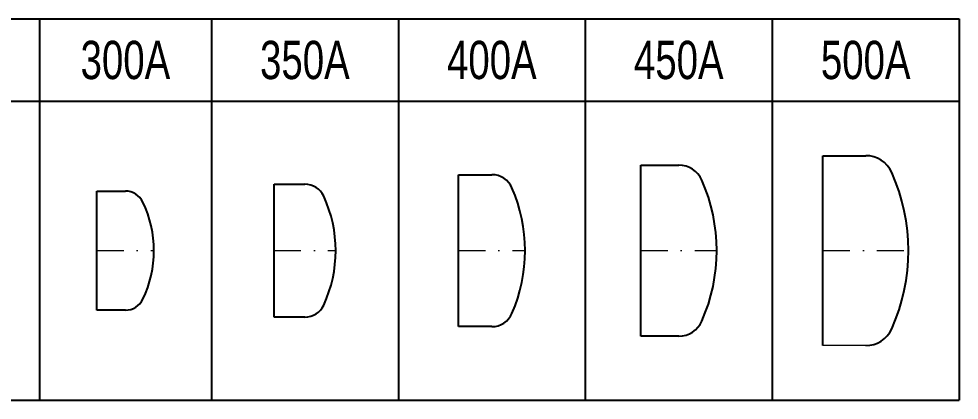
# Model space of a CAD drawing. Extents: x 0 to 90799, y 0 to 77868.
# Drawn here: x 5961 to 8476, y 52992 to 54012 of the extents above; entities that cross this region are included whole.
import ezdxf
from ezdxf.enums import TextEntityAlignment as Align

# ---------------------------------------------------------------- set-up
doc = ezdxf.new("R2010")
doc.units = 0
doc.header["$LTSCALE"] = 30
doc.header["$MEASUREMENT"] = 0
doc.linetypes.add('DGN Style 4', pattern=[4.8, 2.4, -1.2, 0, -1.2])
for name, color, linetype, lineweight in [('L(c)', 1, 'DGN Style 4', 5), ('L(line)', 7, 'Continuous', 5), ('L(txt)', 2, 'Continuous', 13)]:
    doc.layers.add(name, color=color, linetype=linetype, lineweight=lineweight)
doc.styles.add('Style-ENGINEERING', font='ENGINEERING.shx')

# ---------------------------------------------------------------- blocks, each defined once
blk = doc.blocks.new('*U1724')
for p, q in [((-114.3, -254), (-114.3, 254)), ((-114.3, 254), (0, 254))]:
    blk.add_line(p, q)
for centre, radius, start, end in [((0, 177.9), 76.1, 24.2277, 90), ((-395.3, 0), 509.6, 335.7723, 24.2277), ((0, -177.9), 76.1, 270, 335.7723)]:
    blk.add_arc(centre, radius, start, end)
at = {"layer": 'L(c)'}
blk.add_line((-114.3, 0), (114.3, 0), dxfattribs=at)
at = {"layer": 'L(line)'}
blk.add_line((0, -254), (-114.3, -254), dxfattribs=at)
blk = doc.blocks.new('*U1725')
for p, q in [((-101.6, -228.6), (-101.6, 228.6)), ((-101.6, 228.6), (0, 228.6)), ((0, -228.6), (-101.6, -228.6))]:
    blk.add_line(p, q)
for centre, radius, start, end in [((0, 161.2), 67.4, 23.9625, 90), ((-362.7, 0), 464.3, 336.0375, 23.9625), ((0, -161.2), 67.4, 270, 336.0375)]:
    blk.add_arc(centre, radius, start, end)
at = {"layer": 'L(c)'}
blk.add_line((-101.6, 0), (101.6, 0), dxfattribs=at)
blk = doc.blocks.new('*U1726')
for p, q in [((-88.9, -203.2), (-88.9, 203.2)), ((-88.9, 203.2), (0, 203.2)), ((0, -203.2), (-88.9, -203.2))]:
    blk.add_line(p, q)
for centre, radius, start, end in [((0, 144.5), 58.7, 23.6294, 90), ((-330.4, 0), 419.3, 336.3706, 23.6294), ((0, -144.5), 58.7, 270, 336.3706)]:
    blk.add_arc(centre, radius, start, end)
at = {"layer": 'L(c)'}
blk.add_line((-88.9, 0), (88.9, 0), dxfattribs=at)
blk = doc.blocks.new('*U1727')
for p, q in [((-82.6, -177.8), (-82.6, 177.8)), ((-82.6, 177.8), (0, 177.8)), ((0, -177.8), (-82.6, -177.8))]:
    blk.add_line(p, q)
for centre, radius, start, end in [((0, 122.2), 55.6, 24.9048, 90), ((-263.3, 0), 345.8, 335.0952, 24.9048), ((0, -122.2), 55.6, 270, 335.0952)]:
    blk.add_arc(centre, radius, start, end)
at = {"layer": 'L(c)'}
blk.add_line((-82.6, 0), (82.5, 0), dxfattribs=at)
blk = doc.blocks.new('*U1728')
for p, q in [((-76.2, -159.2), (-76.2, 159.3)), ((-76.2, 159.3), (0, 159.3)), ((0, -159.2), (-76.2, -159.2))]:
    blk.add_line(p, q)
for centre, radius, start, end in [((0, 107.4), 51.8, 25.5708, 90), ((-224.5, 0), 300.7, 334.4292, 25.5708), ((0, -107.4), 51.8, 270, 334.4292)]:
    blk.add_arc(centre, radius, start, end)
at = {"layer": 'L(c)'}
blk.add_line((-76.2, 0), (76.2, 0), dxfattribs=at)

msp = doc.modelspace()

# ---------------------------------------------------------------- linework, layer by layer
for p, q in [((2236, 54011.9), (8476, 54011.9)), ((6016, 54011.9), (6016, 52991.9)), ((6476, 54011.9), (6476, 52991.9)), ((6976, 54011.9), (6976, 52991.9)), ((7476, 54011.9), (7476, 52991.9)), ((7976, 54011.9), (7976, 52991.9)), ((8476, 54011.9), (8476, 52991.9)), ((2236, 53791.9), (8476, 53791.9)), ((2236, 52991.9), (8476, 52991.9))]:
    msp.add_line(p, q)

# ---------------------------------------------------------------- block references
for name, p in [('*U1724', (8226, 53391.9)), ('*U1725', (7726, 53391.9)), ('*U1726', (7226, 53391.9)), ('*U1728', (6246, 53391.9)), ('*U1727', (6726, 53391.9))]:
    msp.add_blockref(name, p)

# ---------------------------------------------------------------- texts
at = {"layer": 'L(txt)', "style": 'Style-ENGINEERING', "width": 0.75}
for s, p in [('300A', (6246, 53901.9)), ('350A', (6726, 53901.9)), ('400A', (7226, 53901.9)), ('450A', (7726, 53901.9)), ('500A', (8226, 53901.9))]:
    msp.add_text(s, height=102.4, dxfattribs=at).set_placement(p, align=Align.MIDDLE_CENTER)

doc.saveas('drawing.dxf')
